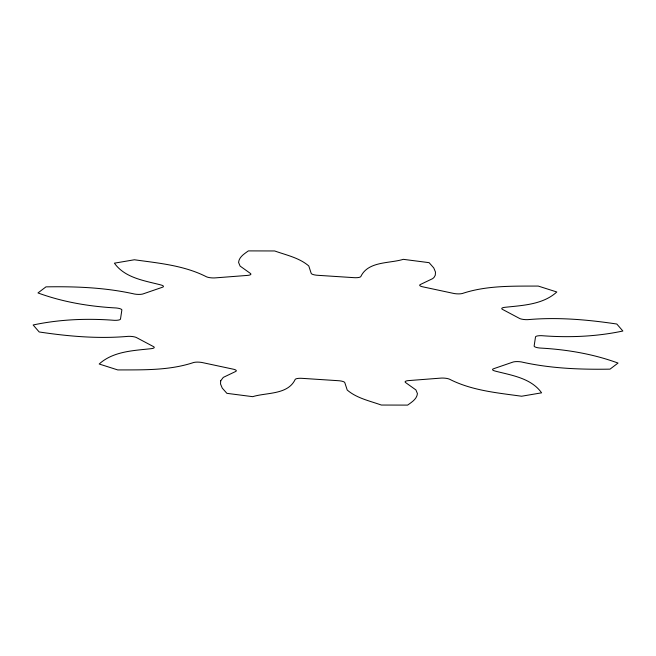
<?xml version="1.0" encoding="UTF-8"?>
<svg xmlns="http://www.w3.org/2000/svg" width="656" height="656" viewBox="0 0 656 656"><rect width="100%" height="100%" fill="white"/><g stroke="black" fill="none" stroke-linecap="round" stroke-linejoin="round"><path stroke-width="0.98" d="M220.711 380.8L220.523 383.957L222.253 388.106L226.894 393.338L252.691 396.667C266.664 392.345 287.853 394.986 295.216 379.381A6.74 1.689 3.4 0 1 302.9 378.397L337.553 380.652A6.74 1.689 3.4 0 1 344.794 382.604L347.221 390.041C356.757 398.258 369.754 400.89 381.325 405.039L407.622 405.105C411.673 402.177 416.88 399.102 417.429 393.608L415.912 389.926L405.506 382.505A6.74 1.689 3.4 0 1 409.344 380.537L440.012 378.176A6.74 1.689 3.4 0 1 449.368 379.127C471.746 390.591 497.125 392.821 521.61 396.232L541.594 392.829C531.007 377.946 511.319 375.298 495.026 371.034A6.74 1.689 3.4 0 1 494.001 368.598L512.459 362.251A6.74 1.689 3.4 0 1 521.43 361.948C550.491 368.5 580.347 369.64 610.023 369.139L618.026 363.063C592.942 353.855 566.415 349.468 539.79 348.024A6.74 1.689 3.4 0 1 534.173 345.786L535.476 337.151A6.74 1.689 3.4 0 1 541.659 335.675C568.801 337.758 596.189 336.684 622.864 331.018L616.82 324.031C587.391 319.62 557.551 317.012 527.809 319.652A6.74 1.689 3.4 0 1 519.101 318.201L502.898 309.599A6.74 1.689 3.4 0 1 504.636 307.344C522.463 305.376 542.701 304.778 556.813 291.986L538.232 286.065C512.803 286.18 486.744 285.344 462.283 293.519A6.74 1.689 3.4 0 1 452.82 293.248L423.464 286.975A6.74 1.689 3.4 0 1 420.283 284.548L432.706 278.611L434.067 277.373L435.289 275.2L435.477 272.043L433.747 267.894L429.106 262.662L403.309 259.333C389.336 263.655 368.147 261.014 360.784 276.619A6.74 1.689 3.4 0 1 353.1 277.603L318.447 275.348A6.74 1.689 3.4 0 1 311.206 273.396L308.779 265.959C299.243 257.742 286.246 255.11 274.675 250.961L248.378 250.895C244.327 253.823 239.12 256.898 238.571 262.392L240.088 266.074L250.494 273.495A6.74 1.689 3.4 0 1 246.656 275.463L215.988 277.824A6.74 1.689 3.4 0 1 206.632 276.873C184.254 265.409 158.875 263.179 134.39 259.768L114.406 263.171C124.993 278.054 144.681 280.702 160.974 284.966A6.74 1.689 3.4 0 1 161.999 287.402L143.541 293.749A6.74 1.689 3.4 0 1 134.57 294.052C105.509 287.5 75.653 286.36 45.977 286.861L37.974 292.937C63.058 302.145 89.585 306.532 116.21 307.976A6.74 1.689 3.4 0 1 121.827 310.214L120.524 318.849A6.74 1.689 3.4 0 1 114.341 320.325C87.199 318.242 59.811 319.316 33.136 324.982L39.18 331.969C68.609 336.38 98.449 338.988 128.191 336.348A6.74 1.689 3.4 0 1 136.899 337.799L153.102 346.401A6.74 1.689 3.4 0 1 151.364 348.656C133.537 350.624 113.299 351.222 99.187 364.014L117.768 369.935C143.197 369.82 169.256 370.656 193.717 362.481A6.74 1.689 3.4 0 1 203.18 362.752L232.536 369.025A6.74 1.689 3.4 0 1 235.717 371.452L223.294 377.389L220.711 380.8"/></g></svg>
